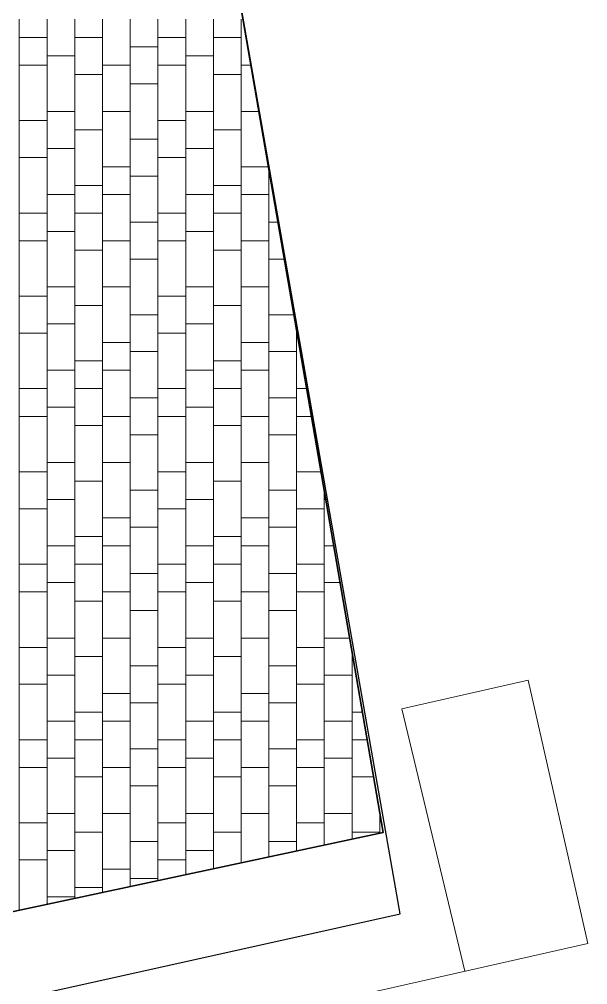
# Model space of a CAD drawing. Header units: millimetres. Extents: x -1912 to 88153, y -54123 to 4469.
# Drawn here: x 81600 to 87749, y -34551 to -24103 of the extents above; entities that cross this region are included whole.
import ezdxf

# ---------------------------------------------------------------- set-up
doc = ezdxf.new("R2010")
doc.units = ezdxf.units.MM
doc.header["$MEASUREMENT"] = 0
for name, color, linetype, lineweight, true_color in [('A - Fill Zone_Pen_No__102', 7, 'Continuous', 13, 0xcccccc), ('A - Fill Zone_Pen_No__28', 7, 'Continuous', 35, 0xa80f02), ('Drawing & Figure_Pen_No__3', 7, 'Continuous', 18, 0xff6600)]:
    doc.layers.add(name, color=color, linetype=linetype, lineweight=lineweight, true_color=true_color)
doc.layers.add('A - Pllaka meskatit', color=7, linetype='Continuous')
doc.layers.add('A - Pllaka meskatit_Pen_No__42', color=8, linetype='Continuous', lineweight=25)

# ---------------------------------------------------------------- blocks, each defined once
blk = doc.blocks.new('*X2')
at = {"layer": 'A - Fill Zone_Pen_No__102', "color": 254, "linetype": 'Continuous', "lineweight": 13, "true_color": 0xcccccc}
for p, q in [((81600, -26000), (81600, -24100)), ((81900, -26000), (81900, -24100)), ((82200, -26000), (82200, -24100)), ((82500, -26000), (82500, -24100)), ((82800, -26000), (82800, -24100)), ((83100, -26000), (83100, -24100)), ((83400, -26000), (83400, -24100)), ((83700, -26000), (83700, -24100)), ((84000, -26000), (84000, -24100)), ((81600, -24300), (81900, -24300)), ((82500, -24300), (82200, -24300)), ((83100, -24300), (83400, -24300)), ((84000, -24300), (83700, -24300)), ((82800, -24400), (83100, -24400)), ((81900, -24500), (82200, -24500)), ((83400, -24500), (83700, -24500)), ((81600, -24600), (81900, -24600)), ((82500, -24600), (82800, -24600)), ((83100, -24600), (83400, -24600)), ((84000, -24600), (84106, -24600)), ((82200, -24700), (82500, -24700)), ((83700, -24700), (84000, -24700)), ((82800, -24800), (83100, -24800)), ((81900, -25100), (82200, -25100)), ((82500, -25100), (82800, -25100)), ((83400, -25100), (83700, -25100)), ((84000, -25100), (84192, -25100)), ((81600, -25200), (81900, -25200)), ((83100, -25200), (83400, -25200)), ((82200, -25300), (82500, -25300)), ((83700, -25300), (84000, -25300)), ((82800, -25400), (83100, -25400)), ((81900, -25500), (82200, -25500)), ((83400, -25500), (83700, -25500)), ((81600, -25600), (81900, -25600)), ((82500, -25700), (82800, -25700)), ((83100, -25600), (83400, -25600)), ((84000, -25700), (84295, -25700)), ((82800, -25800), (83100, -25800)), ((84300, -26000), (84300, -25727)), ((84300, -25800), (84312, -25800)), ((82200, -25900), (82500, -25900)), ((83700, -25900), (84000, -25900)), ((81600, -27900), (81600, -26000)), ((81900, -26000), (82200, -26000)), ((81900, -27900), (81900, -26000)), ((82200, -27900), (82200, -26000)), ((82500, -26000), (82800, -26000)), ((82500, -27900), (82500, -26000)), ((82800, -27900), (82800, -26000)), ((83100, -27900), (83100, -26000)), ((83400, -26000), (83700, -26000)), ((83400, -27900), (83400, -26000)), ((83700, -27900), (83700, -26000)), ((84000, -26000), (84300, -26000)), ((84000, -27900), (84000, -26000)), ((84300, -27900), (84300, -26000)), ((81600, -26200), (81900, -26200)), ((82500, -26200), (82200, -26200)), ((83100, -26200), (83400, -26200)), ((84000, -26200), (83700, -26200)), ((82800, -26300), (83100, -26300)), ((84300, -26300), (84398, -26300)), ((81900, -26400), (82200, -26400)), ((83400, -26400), (83700, -26400)), ((81600, -26500), (81900, -26500)), ((82500, -26500), (82800, -26500)), ((83100, -26500), (83400, -26500)), ((84000, -26500), (84300, -26500)), ((82200, -26600), (82500, -26600)), ((83700, -26600), (84000, -26600)), ((82800, -26700), (83100, -26700)), ((84300, -26700), (84467, -26700)), ((81900, -27000), (82200, -27000)), ((82500, -27000), (82800, -27000)), ((83400, -27000), (83700, -27000)), ((84000, -27000), (84300, -27000)), ((81600, -27100), (81900, -27100)), ((83100, -27100), (83400, -27100)), ((82200, -27200), (82500, -27200)), ((83700, -27200), (84000, -27200)), ((82800, -27300), (83100, -27300)), ((84300, -27300), (84571, -27300)), ((81900, -27400), (82200, -27400)), ((83400, -27400), (83700, -27400)), ((84600, -27900), (84600, -27471)), ((81600, -27500), (81900, -27500)), ((83100, -27500), (83400, -27500)), ((84600, -27500), (84605, -27500)), ((82500, -27600), (82800, -27600)), ((84000, -27600), (84300, -27600)), ((82800, -27700), (83100, -27700)), ((84300, -27700), (84600, -27700)), ((82200, -27800), (82500, -27800)), ((83700, -27800), (84000, -27800)), ((81600, -29800), (81600, -27900)), ((81900, -27900), (82200, -27900)), ((81900, -29800), (81900, -27900)), ((82200, -29800), (82200, -27900)), ((82500, -27900), (82800, -27900)), ((82500, -29800), (82500, -27900)), ((82800, -29800), (82800, -27900)), ((83100, -29800), (83100, -27900)), ((83400, -27900), (83700, -27900)), ((83400, -29800), (83400, -27900)), ((83700, -29800), (83700, -27900)), ((84000, -27900), (84300, -27900)), ((84000, -29800), (84000, -27900)), ((84300, -29800), (84300, -27900)), ((84600, -29800), (84600, -27900)), ((81600, -28100), (81900, -28100)), ((82500, -28100), (82200, -28100)), ((83100, -28100), (83400, -28100)), ((84000, -28100), (83700, -28100)), ((84600, -28100), (84708, -28100)), ((82800, -28200), (83100, -28200)), ((84300, -28200), (84600, -28200)), ((81900, -28300), (82200, -28300)), ((83400, -28300), (83700, -28300)), ((81600, -28400), (81900, -28400)), ((82500, -28400), (82800, -28400)), ((83100, -28400), (83400, -28400)), ((84000, -28400), (84300, -28400)), ((84600, -28400), (84760, -28400)), ((82200, -28500), (82500, -28500)), ((83700, -28500), (84000, -28500)), ((82800, -28600), (83100, -28600)), ((84300, -28600), (84600, -28600)), ((81900, -28900), (82200, -28900)), ((82500, -28900), (82800, -28900)), ((83400, -28900), (83700, -28900)), ((84000, -28900), (84300, -28900)), ((81600, -29000), (81900, -29000)), ((83100, -29000), (83400, -29000)), ((84600, -29000), (84863, -29000)), ((82200, -29100), (82500, -29100)), ((83700, -29100), (84000, -29100)), ((82800, -29200), (83100, -29200)), ((84300, -29200), (84600, -29200)), ((84900, -29800), (84900, -29215)), ((81900, -29300), (82200, -29300)), ((83400, -29300), (83700, -29300)), ((84900, -29300), (84915, -29300)), ((81600, -29400), (81900, -29400)), ((83100, -29400), (83400, -29400)), ((84600, -29400), (84900, -29400)), ((82500, -29500), (82800, -29500)), ((84000, -29500), (84300, -29500)), ((82800, -29600), (83100, -29600)), ((84300, -29600), (84600, -29600)), ((82200, -29700), (82500, -29700)), ((83700, -29700), (84000, -29700)), ((81600, -31700), (81600, -29800)), ((81900, -29800), (82200, -29800)), ((81900, -31700), (81900, -29800)), ((82200, -31700), (82200, -29800)), ((82500, -29800), (82800, -29800)), ((82500, -31700), (82500, -29800)), ((82800, -31700), (82800, -29800)), ((83100, -31700), (83100, -29800)), ((83400, -29800), (83700, -29800)), ((83400, -31700), (83400, -29800)), ((83700, -31700), (83700, -29800)), ((84000, -29800), (84300, -29800)), ((84000, -31700), (84000, -29800)), ((84300, -31700), (84300, -29800)), ((84600, -31700), (84600, -29800)), ((84900, -29800), (85001, -29800)), ((84900, -31700), (84900, -29800)), ((81600, -30000), (81900, -30000)), ((82500, -30000), (82200, -30000)), ((83100, -30000), (83400, -30000)), ((84000, -30000), (83700, -30000)), ((84600, -30000), (84900, -30000)), ((82800, -30100), (83100, -30100)), ((84300, -30100), (84600, -30100)), ((81900, -30200), (82200, -30200)), ((83400, -30200), (83700, -30200)), ((84900, -30200), (85069, -30200)), ((81600, -30300), (81900, -30300)), ((82200, -30400), (82500, -30400)), ((82500, -30300), (82800, -30300)), ((83100, -30300), (83400, -30300)), ((83700, -30400), (84000, -30400)), ((84000, -30300), (84300, -30300)), ((84600, -30300), (84900, -30300)), ((82800, -30500), (83100, -30500)), ((84300, -30500), (84600, -30500)), ((81900, -30800), (82200, -30800)), ((82500, -30800), (82800, -30800)), ((83400, -30800), (83700, -30800)), ((84000, -30800), (84300, -30800)), ((84900, -30800), (85173, -30800)), ((81600, -30900), (81900, -30900)), ((83100, -30900), (83400, -30900)), ((84600, -30900), (84900, -30900)), ((82200, -31000), (82500, -31000)), ((83700, -31000), (84000, -31000)), ((85200, -31700), (85200, -30959)), ((85200, -31000), (85207, -31000)), ((82800, -31100), (83100, -31100)), ((84300, -31100), (84600, -31100)), ((81900, -31200), (82200, -31200)), ((83400, -31200), (83700, -31200)), ((84900, -31200), (85200, -31200)), ((81600, -31300), (81900, -31300)), ((83100, -31300), (83400, -31300)), ((84600, -31300), (84900, -31300)), ((82500, -31400), (82800, -31400)), ((84000, -31400), (84300, -31400)), ((82800, -31500), (83100, -31500)), ((84300, -31500), (84600, -31500)), ((82200, -31600), (82500, -31600)), ((83700, -31600), (84000, -31600)), ((85200, -31600), (85310, -31600)), ((81600, -33600), (81600, -31700)), ((81900, -31700), (82200, -31700)), ((81900, -33600), (81900, -31700)), ((82200, -33600), (82200, -31700)), ((82500, -31700), (82800, -31700)), ((82500, -33552), (82500, -31700)), ((82800, -33488), (82800, -31700)), ((83100, -33424), (83100, -31700)), ((83400, -31700), (83700, -31700)), ((83400, -33360), (83400, -31700)), ((83700, -33296), (83700, -31700)), ((84000, -31700), (84300, -31700)), ((84000, -33232), (84000, -31700)), ((84300, -33168), (84300, -31700)), ((84600, -33104), (84600, -31700)), ((84900, -31700), (85200, -31700)), ((84900, -33040), (84900, -31700)), ((85200, -32976), (85200, -31700)), ((81600, -31900), (81900, -31900)), ((82500, -31900), (82200, -31900)), ((83100, -31900), (83400, -31900)), ((84000, -31900), (83700, -31900)), ((84600, -31900), (84900, -31900)), ((85362, -31900), (85200, -31900)), ((82800, -32000), (83100, -32000)), ((84300, -32000), (84600, -32000)), ((81900, -32100), (82200, -32100)), ((83400, -32100), (83700, -32100)), ((84900, -32100), (85200, -32100)), ((81600, -32200), (81900, -32200)), ((82500, -32200), (82800, -32200)), ((83100, -32200), (83400, -32200)), ((84000, -32200), (84300, -32200)), ((84600, -32200), (84900, -32200)), ((82200, -32300), (82500, -32300)), ((83700, -32300), (84000, -32300)), ((85200, -32300), (85431, -32300)), ((82800, -32400), (83100, -32400)), ((84300, -32400), (84600, -32400)), ((81900, -32700), (82200, -32700)), ((82500, -32700), (82800, -32700)), ((83400, -32700), (83700, -32700)), ((84000, -32700), (84300, -32700)), ((84900, -32700), (85200, -32700)), ((81600, -32800), (81900, -32800)), ((83100, -32800), (83400, -32800)), ((84600, -32800), (84900, -32800)), ((85500, -32912), (85500, -32703)), ((82200, -32900), (82500, -32900)), ((83700, -32900), (84000, -32900)), ((85200, -32900), (85500, -32900)), ((82800, -33000), (83100, -33000)), ((84300, -33000), (84600, -33000)), ((81900, -33100), (82200, -33100)), ((83400, -33100), (83700, -33100)), ((81600, -33200), (81900, -33200)), ((83100, -33200), (83400, -33200)), ((82500, -33300), (82800, -33300)), ((82800, -33400), (83100, -33400)), ((82200, -33500), (82500, -33500)), ((81600, -33745), (81600, -33600)), ((81900, -33600), (82200, -33600)), ((81900, -33680), (81900, -33600)), ((82200, -33616), (82200, -33600))]:
    blk.add_line(p, q, dxfattribs=at)
blk = doc.blocks.new('Fill_1', base_point=(0, 0))
at = {"layer": 'A - Fill Zone_Pen_No__28', "color": 14, "linetype": 'Continuous', "lineweight": 35, "true_color": 0xa80f02, "flags": 128}
blk.add_lwpolyline([(72267, -15184), (73150, -14958), (73150, 2250), (83617, 2250), (83662, -22021), (85535, -32904), (76640, -34804)], close=True, dxfattribs=at)
at = {"layer": 'A - Fill Zone_Pen_No__102', "color": 254, "linetype": 'Continuous', "lineweight": 13, "true_color": 0xcccccc}
blk.add_blockref('*X2', (0, 0), dxfattribs=at)
blk = doc.blocks.new('Slab_38', base_point=(83616, 2742))
at = {"layer": 'A - Pllaka meskatit_Pen_No__42', "color": 8, "linetype": 'Continuous', "lineweight": 25, "flags": 128}
blk.add_lwpolyline([(83616, 2742), (73150, 2742), (73150, 2250), (73150, -18920), (76924, -35738), (85719, -33784), (83663, -22026)], close=True, dxfattribs=at)

msp = doc.modelspace()

# ---------------------------------------------------------------- linework, layer by layer
at = {"layer": 'Drawing & Figure_Pen_No__3', "color": 30, "linetype": 'Continuous', "lineweight": 18, "true_color": 0xff6600}
msp.add_lwpolyline([(77117, -36506.3), (87749.3, -34105.5), (87105.9, -31256.1), (85740.3, -31564.5), (86420.2, -34405.6)], dxfattribs=at)

# ---------------------------------------------------------------- block references
at = {"layer": 'A - Fill Zone_Pen_No__102', "color": 254, "linetype": 'Continuous', "lineweight": 13, "true_color": 0xcccccc}
msp.add_blockref('Fill_1', (0, 0), dxfattribs=at)
at = {"layer": 'A - Pllaka meskatit', "color": 8, "linetype": 'Continuous', "lineweight": 25}
msp.add_blockref('Slab_38', (83615.8, 2742.2), dxfattribs=at)

doc.saveas('drawing.dxf')
